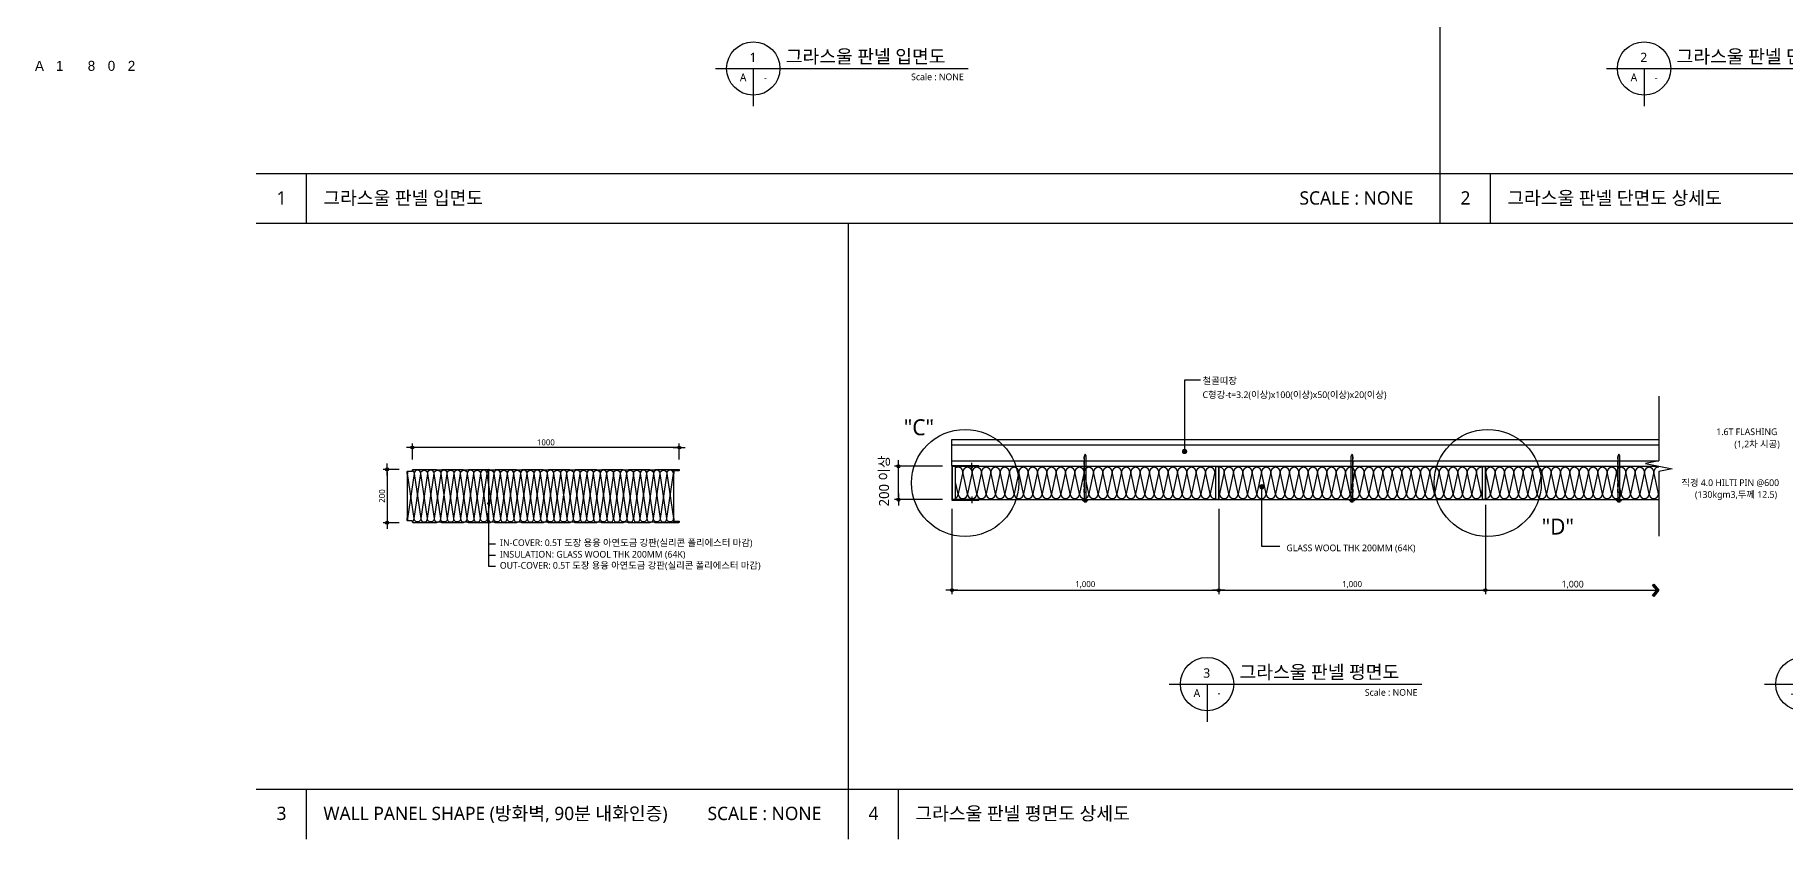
# Model space of a CAD drawing. Header units: millimetres. Extents: x 2752880 to 2775018, y 665860 to 672840.
# Drawn here: x 2764466 to 2771025, y 665860 to 668875 of the extents above; entities that cross this region are included whole.
import ezdxf
from ezdxf.enums import TextEntityAlignment as Align

# ---------------------------------------------------------------- set-up
doc = ezdxf.new("R2010")
doc.units = ezdxf.units.MM
doc.header["$LTSCALE"] = 10
doc.linetypes.add('CEN', pattern=[62, 60, -1, 0, -1])
doc.linetypes.add('HID-0', pattern=[2.1, 1.2, -0.9])
doc.layers.get('DEFPOINTS').update_dxf_attribs({"color": 161})
for name, color, linetype in [('A-INSUL', 8, 'Continuous'), ('A-TEXT-7', 7, 'Continuous'), ('BOX', 5, 'Continuous'), ('CEN', 1, 'CEN'), ('DIM', 7, 'Continuous'), ('F', 4, 'Continuous'), ('H', 6, 'HID-0'), ('SYM-1', 6, 'Continuous'), ('TEX', 3, 'Continuous'), ('TEXT-기입', 6, 'Continuous'), ('txt', 3, 'Continuous'), ('TXT1', 4, 'Continuous'), ('W', 7, 'Continuous')]:
    doc.layers.add(name, color=color, linetype=linetype)
doc.styles.add('CGS', font='cgse', dxfattribs={"bigfont": 'cgs'})
doc.styles.add('HYG', font='HY 그래픽B.ttf')
doc.styles.add('나눔바른고딕', font='NanumBarunGothic.ttf')
doc.styles.add('맑은고딕', font='malgun_0.ttf')
doc.styles.add('윤고딕330', font='')
doc.styles.get('윤고딕330').set_extended_font_data('YDIYGO330')
doc.dimstyles.new('10 NDIM', dxfattribs={"dimscale": 10, "dimtxt": 3, "dimasz": 1, "dimexe": 2, "dimexo": 2, "dimgap": 1.5, "dimtad": 1, "dimdec": 0, "dimrnd": 0.25, "dimdsep": 46, "dimtxsty": '나눔바른고딕', "dimblk": 'DOT0', "dimcen": 1, "dimdle": 8, "dimclrd": 7, "dimclre": 7, "dimclrt": 7, "dimadec": 0, "dimazin": 0, "dimtfac": 1, "dimtdec": 0, "dimtix": 1, "dimtmove": 2, "dimatfit": 3, "dimldrblk": 'DOT0', "dimfxl": 1, "dimtolj": 1, "dimtzin": 0, "dimlwd": -1, "dimlwe": -1, "dimarcsym": 0})

# ---------------------------------------------------------------- blocks, each defined once
blk = doc.blocks.new('title-2')
at = {"layer": 'A-TEXT-7'}
for p, q in [((-14.14, 0), (80.54, 0)), ((0, 0), (0, -14.14))]:
    blk.add_line(p, q, dxfattribs=at)
blk.add_circle((0, 0), 10, dxfattribs=at)
at = {"layer": 'A-TEXT-7', "style": 'HYG', "width": 0.820073}
blk.add_attdef('부분단면상세도-10', text='', height=5, dxfattribs=at).set_placement((15.16, 2.18), (77.94, 2.18), align=Align.FIT)
at = {"layer": 'A-TEXT-7', "style": 'HYG'}
for tag, height, p in [('1?', 4, (-0.12, 4.15)), ('HA?', 2.5, (-3.81, -3.38)), ('001?', 2.5, (4.5, -3.38))]:
    blk.add_attdef(tag, text='', height=height, dxfattribs=at).set_placement(p, align=Align.MIDDLE_CENTER)
blk.add_attdef('1/200?', (63.33, -4.9), '', height=3.5, dxfattribs=at)
blk = doc.blocks.new('DOT0')
at = {"layer": 'DIM'}
blk.add_line((-3, 0), (3, 0), dxfattribs=at)
at = {"layer": 'DIM', "color": 6}
blk.add_circle((0, 0), 0.75, dxfattribs=at)
blk = doc.blocks.new('*D49')
at = {"layer": 'DEFPOINTS', "color": 0, "linetype": 'ByBlock', "ltscale": 0.5, "transparency": 16777216}
for p in [(2767702, 667257.7), (2767882.1, 667257.7), (2767882.1, 667132.7)]:
    blk.add_point(p, dxfattribs=at)
at = {"layer": 'DIM', "color": 7, "linetype": 'ByBlock', "ltscale": 0.5, "transparency": 16777216}
for p, q in [((2767867.1, 667257.7), (2767687, 667257.7)), ((2767702, 667140.2), (2767702, 667250.2)), ((2767867.1, 667132.7), (2767687, 667132.7))]:
    blk.add_line(p, q, dxfattribs=at)
at = {"layer": 'DIM', "color": 7, "linetype": 'ByBlock', "ltscale": 0.5, "transparency": 16777216, "xscale": 7.5, "yscale": 7.5, "zscale": 7.5}
for p, rotation in [((2767702, 667257.7), 90), ((2767702, 667132.7), 270)]:
    blk.add_blockref('DOT0', p, dxfattribs=dict(at, rotation=rotation))
at = {"layer": 'DIM', "color": 7, "linetype": 'ByBlock', "ltscale": 0.5, "transparency": 16777216, "insert": (2767649.9, 667202.7), "char_height": 37.5, "attachment_point": 5, "rotation": 90, "style": '맑은고딕'}
blk.add_mtext('\\A1;200 이상', dxfattribs=at)
blk = doc.blocks.new('*D50')
at = {"layer": 'DEFPOINTS', "color": 0, "linetype": 'ByBlock', "ltscale": 0.5, "transparency": 16777216}
for p in [(2767902.1, 667112.7), (2768902.1, 667112.7), (2768902.1, 666792.7)]:
    blk.add_point(p, dxfattribs=at)
at = {"layer": 'DIM', "color": 7, "linetype": 'ByBlock', "ltscale": 0.5, "transparency": 16777216}
for p, q in [((2767902.1, 667097.7), (2767902.1, 666777.7)), ((2768902.1, 667097.7), (2768902.1, 666777.7)), ((2767909.6, 666792.7), (2768894.6, 666792.7))]:
    blk.add_line(p, q, dxfattribs=at)
at = {"layer": 'DIM', "color": 7, "linetype": 'ByBlock', "ltscale": 0.5, "transparency": 16777216, "xscale": 7.5, "yscale": 7.5, "zscale": 7.5, "rotation": 180}
blk.add_blockref('DOT0', (2767902.1, 666792.7), dxfattribs=at)
at = {"layer": 'DIM', "color": 7, "linetype": 'ByBlock', "ltscale": 0.5, "transparency": 16777216, "xscale": 7.5, "yscale": 7.5, "zscale": 7.5}
blk.add_blockref('DOT0', (2768902.1, 666792.7), dxfattribs=at)
at = {"layer": 'DIM', "color": 7, "linetype": 'ByBlock', "ltscale": 0.5, "transparency": 16777216, "insert": (2768402.1, 666813.8), "char_height": 22.5, "attachment_point": 5, "style": '맑은고딕'}
blk.add_mtext('\\A1;1,000', dxfattribs=at)
blk = doc.blocks.new('*D51')
at = {"layer": 'DEFPOINTS', "color": 0, "linetype": 'ByBlock', "ltscale": 0.5, "transparency": 16777216}
for p in [(2768902.1, 667112.7), (2769902.1, 667112.7), (2769902.1, 666792.7)]:
    blk.add_point(p, dxfattribs=at)
at = {"layer": 'DIM', "color": 7, "linetype": 'ByBlock', "ltscale": 0.5, "transparency": 16777216}
for p, q in [((2768902.1, 667097.7), (2768902.1, 666777.7)), ((2769902.1, 667097.7), (2769902.1, 666777.7)), ((2768909.6, 666792.7), (2769894.6, 666792.7))]:
    blk.add_line(p, q, dxfattribs=at)
at = {"layer": 'DIM', "color": 7, "linetype": 'ByBlock', "ltscale": 0.5, "transparency": 16777216, "xscale": 7.5, "yscale": 7.5, "zscale": 7.5, "rotation": 180}
blk.add_blockref('DOT0', (2768902.1, 666792.7), dxfattribs=at)
at = {"layer": 'DIM', "color": 7, "linetype": 'ByBlock', "ltscale": 0.5, "transparency": 16777216, "xscale": 7.5, "yscale": 7.5, "zscale": 7.5}
blk.add_blockref('DOT0', (2769902.1, 666792.7), dxfattribs=at)
at = {"layer": 'DIM', "color": 7, "linetype": 'ByBlock', "ltscale": 0.5, "transparency": 16777216, "insert": (2769402.1, 666813.8), "char_height": 22.5, "attachment_point": 5, "style": '맑은고딕'}
blk.add_mtext('\\A1;1,000', dxfattribs=at)
blk = doc.blocks.new('DOT')
at = {"color": 0, "linetype": 'ByBlock'}
blk.add_line((-0.5, 0), (-1, 0), dxfattribs=at)
at = {"color": 0, "linetype": 'ByBlock', "const_width": 0.5}
blk.add_lwpolyline([(-0.25, 0, 1), (0.25, 0, 1)], format="xyb", close=True, dxfattribs=at)
blk = doc.blocks.new('LEADER4')
blk.add_lwpolyline([(0, 0), (-0.32, -0.38), (-0.4, -0.32), (-0.13, 0), (-0.4, 0.32), (-0.32, 0.38)], close=True)
for points in [[(-0.13, 0), (-0.4, 0.32), (0, 0), (-0.32, 0.38)], [(-0.13, 0), (-0.4, -0.32), (0, 0), (-0.32, -0.38)]]:
    blk.add_solid(points)
blk = doc.blocks.new('br')
at = {"layer": 'CEN'}
blk.add_line((-36, 0), (30, 0), dxfattribs=at)
at = {"layer": 'F'}
for p, q in [((-15, 4), (-12, 8)), ((-15, 4), (-11, 0)), ((-15, -4), (-11, 0)), ((-12, 8), (-8, 4)), ((0, 4), (-8, 4)), ((0, 8), (0, -8)), ((-15, -4), (-12, -8)), ((-12, -8), (-8, -4)), ((0, -4), (-8, -4))]:
    blk.add_line(p, q, dxfattribs=at)
blk.add_arc((-2, 0), 8.2, 285.5627, 74.4373, dxfattribs=at)
blk = doc.blocks.new('sc15a')
at = {"layer": 'F'}
for p, q in [((-8.8, 4.5), (-3.8, 5.7)), ((-8.8, 4.5), (-8.8, -4.5)), ((-8.5, -3.4), (-8.5, 3.4)), ((-8.1, 4.2), (-2.1, 4.2)), ((-3.8, 8), (-3.8, -8)), ((-2.1, 0.1), (-2.1, 5.6)), ((-2.1, 5.6), (-0.8, 5.6)), ((-2.1, 0.1), (-2.1, -5.4)), ((-0.8, 10), (-1.8, 10)), ((-0.8, 10), (-0.8, -10)), ((-0.8, -9), (-0.8, 9)), ((-0.8, 9), (0, 9)), ((-0.8, 5.6), (-0.8, 0.1)), ((-0.8, 3), (164.6, 3)), ((-0.8, -5.4), (-0.8, 0.1)), ((0, 9), (0, -9)), ((170, 0), (164.6, 3)), ((-8.8, -4.5), (-3.8, -5.7)), ((-8.1, -4.1), (-2.1, -4.1)), ((-2.1, -5.4), (-0.8, -5.4)), ((-0.8, -10), (-1.8, -10)), ((-0.8, -3), (164.6, -3)), ((0, -9), (-0.8, -9)), ((164.6, -3), (170, 0))]:
    blk.add_line(p, q, dxfattribs=at)
for centre, start, end in [((-1.8, 8), 90, 180), ((-1.8, -8), 180, 270)]:
    blk.add_arc(centre, 2, start, end, dxfattribs=at)
at = {"layer": 'H', "color": 4}
for p, q in [((-8.1, 2.6), (-2.1, 2.6)), ((27, -4), (27, 4)), ((27, 4), (161.1, 4)), ((161.1, 3), (161.1, 4)), ((161.4, 1.2), (162.5, 3)), ((163.2, -3), (161.4, 1.2)), ((162.5, 3), (165, 0.7)), ((165, 0.7), (170, 0)), ((-8.1, -2.6), (-2.1, -2.6)), ((27, -4), (161.1, -4)), ((161.1, -4), (161.1, -3))]:
    blk.add_line(p, q, dxfattribs=at)
for centre, start, end in [((-7.5, 3.4), 131.19503, 228.80497), ((-7.5, 1.8), 131.19503, 181.15839), ((-7.5, -1.8), 178.84161, 228.80497), ((-7.5, -3.4), 131.19503, 228.80497)]:
    blk.add_arc(centre, 1.03, start, end, dxfattribs=at)
blk = doc.blocks.new('*D52')
at = {"layer": 'DEFPOINTS', "color": 0, "linetype": 'ByBlock', "ltscale": 0.5, "transparency": 16777216}
for p in [(2765880.5, 667328), (2765880.5, 667268), (2766880.5, 667268)]:
    blk.add_point(p, dxfattribs=at)
at = {"layer": 'DIM', "color": 7, "linetype": 'ByBlock', "ltscale": 0.5, "transparency": 16777216}
for p, q in [((2765880.5, 667283), (2765880.5, 667343)), ((2766873, 667328), (2765888, 667328)), ((2766880.5, 667283), (2766880.5, 667343))]:
    blk.add_line(p, q, dxfattribs=at)
at = {"layer": 'DIM', "color": 7, "linetype": 'ByBlock', "ltscale": 0.5, "transparency": 16777216, "xscale": 7.5, "yscale": 7.5, "zscale": 7.5, "rotation": 180}
blk.add_blockref('DOT0', (2765880.5, 667328), dxfattribs=at)
at = {"layer": 'DIM', "color": 7, "linetype": 'ByBlock', "ltscale": 0.5, "transparency": 16777216, "xscale": 7.5, "yscale": 7.5, "zscale": 7.5}
blk.add_blockref('DOT0', (2766880.5, 667328), dxfattribs=at)
at = {"layer": 'DIM', "color": 7, "linetype": 'ByBlock', "ltscale": 0.5, "transparency": 16777216, "insert": (2766380.5, 667347.2), "char_height": 22.5, "attachment_point": 5, "style": '맑은고딕'}
blk.add_mtext('\\A1;1000', dxfattribs=at)
blk = doc.blocks.new('*D53')
at = {"layer": 'DEFPOINTS', "color": 0, "linetype": 'ByBlock', "ltscale": 0.5, "transparency": 16777216}
for p in [(2765845.4, 667246.2), (2765785.4, 667046.2), (2765845.4, 667046.2)]:
    blk.add_point(p, dxfattribs=at)
at = {"layer": 'DIM', "color": 7, "linetype": 'ByBlock', "ltscale": 0.5, "transparency": 16777216}
for p, q in [((2765830.4, 667246.2), (2765770.4, 667246.2)), ((2765785.4, 667238.7), (2765785.4, 667053.7)), ((2765830.4, 667046.2), (2765770.4, 667046.2))]:
    blk.add_line(p, q, dxfattribs=at)
at = {"layer": 'DIM', "color": 7, "linetype": 'ByBlock', "ltscale": 0.5, "transparency": 16777216, "xscale": 7.5, "yscale": 7.5, "zscale": 7.5}
for p, rotation in [((2765785.4, 667246.2), 90), ((2765785.4, 667046.2), 270)]:
    blk.add_blockref('DOT0', p, dxfattribs=dict(at, rotation=rotation))
at = {"layer": 'DIM', "color": 7, "linetype": 'ByBlock', "ltscale": 0.5, "transparency": 16777216, "insert": (2765766.3, 667146.2), "char_height": 22.5, "attachment_point": 5, "rotation": 90, "style": '맑은고딕'}
blk.add_mtext('\\A1;200', dxfattribs=at)

msp = doc.modelspace()

# ---------------------------------------------------------------- linework, layer by layer
at = {"color": 3, "linetype": 'ByBlock'}
for p, q in [((2767903.7, 667257.7), (2770552.1, 667257.7)), ((2768902.1, 667255.7), (2768902.1, 667134.7)), ((2769902.1, 667255.7), (2769902.1, 667134.7)), ((2767903.7, 667132.7), (2770552.1, 667132.7))]:
    msp.add_line(p, q, dxfattribs=at)
at = {"color": 4, "linetype": 'ByBlock'}
for p, q in [((2765861.7, 667062.7), (2765861.7, 667229.7)), ((2766858.3, 667245), (2766858.3, 667047.4))]:
    msp.add_line(p, q, dxfattribs=at)
at = {"color": 3, "linetype": 'ByBlock'}
for points in [[(2767916.2, 667132.7), (2767916.2, 667257.7), (2767903.7, 667257.7), (2767903.7, 667132.7)], [(2768902.1, 667134.7), (2768902.1, 667255.7), (2768889.6, 667255.7), (2768889.6, 667134.7)], [(2769902.1, 667134.7), (2769902.1, 667255.7), (2769889.6, 667255.7), (2769889.6, 667134.7)]]:
    msp.add_lwpolyline(points, close=True, dxfattribs=at)
at = {"color": 4, "linetype": 'ByBlock', "flags": 128}
for points in [[(2765861.7, 667237.2), (2765861.7, 667229.7), (2765860.5, 667229.7), (2765860.5, 667237.2, -0.414214), (2765863, 667239.7), (2765878, 667239.7, 0.414214), (2765880.5, 667242.2), (2765880.5, 667243.7, -0.414214), (2765883, 667246.2), (2765970.5, 667246.2), (2765975.5, 667244.7), (2765985.5, 667244.7), (2765990.5, 667246.2), (2766070.5, 667246.2), (2766075.5, 667244.7), (2766085.5, 667244.7), (2766090.5, 667246.2), (2766170.5, 667246.2), (2766175.5, 667244.7), (2766185.5, 667244.7), (2766190.5, 667246.2), (2766270.5, 667246.2), (2766275.5, 667244.7), (2766285.5, 667244.7), (2766290.5, 667246.2), (2766370.5, 667246.2), (2766375.5, 667244.7), (2766385.5, 667244.7), (2766390.5, 667246.2), (2766470.5, 667246.2), (2766475.5, 667244.7), (2766485.5, 667244.7), (2766490.5, 667246.2), (2766570.5, 667246.2), (2766575.5, 667244.7), (2766585.5, 667244.7), (2766590.5, 667246.2), (2766670.5, 667246.2), (2766675.5, 667244.7), (2766685.5, 667244.7), (2766690.5, 667246.2), (2766770.5, 667246.2), (2766775.5, 667244.7), (2766785.5, 667244.7), (2766790.5, 667246.2), (2766878, 667246.2, -0.414214), (2766880.5, 667243.7), (2766880.5, 667242.7, -0.414214), (2766878, 667240.2), (2766862, 667240.2, 0.414214), (2766859.5, 667237.7), (2766859.5, 667230.2), (2766858.3, 667230.2), (2766858.3, 667237.7, -0.414214), (2766862, 667241.4), (2766878, 667241.4, 0.414214), (2766879.3, 667242.7), (2766879.3, 667243.7, 0.414214), (2766878, 667245), (2766790.7, 667245), (2766785.7, 667243.5), (2766775.3, 667243.5), (2766770.3, 667245), (2766690.7, 667245), (2766685.7, 667243.5), (2766675.3, 667243.5), (2766670.3, 667245), (2766590.7, 667245), (2766585.7, 667243.5), (2766575.3, 667243.5), (2766570.3, 667245), (2766490.7, 667245), (2766485.7, 667243.5), (2766475.3, 667243.5), (2766470.3, 667245), (2766390.7, 667245), (2766385.7, 667243.5), (2766375.3, 667243.5), (2766370.3, 667245), (2766290.7, 667245), (2766285.7, 667243.5), (2766275.3, 667243.5), (2766270.3, 667245), (2766190.7, 667245), (2766185.7, 667243.5), (2766175.3, 667243.5), (2766170.3, 667245), (2766090.7, 667245), (2766085.7, 667243.5), (2766075.3, 667243.5), (2766070.3, 667245), (2765990.7, 667245), (2765985.7, 667243.5), (2765975.3, 667243.5), (2765970.3, 667245), (2765883, 667245, 0.414214), (2765881.7, 667243.7), (2765881.7, 667242.2, -0.414214), (2765878, 667238.5), (2765863, 667238.5, 0.414214), (2765861.7, 667237.2)], [(2766879.3, 667049.7, 0.414214), (2766878, 667051), (2766862, 667051, -0.414214), (2766858.3, 667054.7), (2766858.3, 667062.2), (2766859.5, 667062.2), (2766859.5, 667054.7, 0.414214), (2766862, 667052.2), (2766878, 667052.2, -0.414214), (2766880.5, 667049.7), (2766880.5, 667048.7, -0.414214), (2766878, 667046.2), (2766790.5, 667046.2), (2766785.5, 667047.7), (2766775.5, 667047.7), (2766770.5, 667046.2), (2766690.5, 667046.2), (2766685.5, 667047.7), (2766675.5, 667047.7), (2766670.5, 667046.2), (2766590.5, 667046.2), (2766585.5, 667047.7), (2766575.5, 667047.7), (2766570.5, 667046.2), (2766490.5, 667046.2), (2766485.5, 667047.7), (2766475.5, 667047.7), (2766470.5, 667046.2), (2766390.5, 667046.2), (2766385.5, 667047.7), (2766375.5, 667047.7), (2766370.5, 667046.2), (2766290.5, 667046.2), (2766285.5, 667047.7), (2766275.5, 667047.7), (2766270.5, 667046.2), (2766190.5, 667046.2), (2766185.5, 667047.7), (2766175.5, 667047.7), (2766170.5, 667046.2), (2766090.5, 667046.2), (2766085.5, 667047.7), (2766075.5, 667047.7), (2766070.5, 667046.2), (2765990.5, 667046.2), (2765985.5, 667047.7), (2765975.5, 667047.7), (2765970.5, 667046.2), (2765883, 667046.2, -0.414214), (2765880.5, 667048.7), (2765880.5, 667050.2, 0.414214), (2765878, 667052.7), (2765863, 667052.7, -0.414214), (2765860.5, 667055.2), (2765860.5, 667062.7), (2765861.7, 667062.7), (2765861.7, 667055.2, 0.414214), (2765863, 667053.9), (2765878, 667053.9, -0.414214), (2765881.7, 667050.2), (2765881.7, 667048.7, 0.414214), (2765883, 667047.4), (2765970.3, 667047.4), (2765975.3, 667048.9), (2765985.7, 667048.9), (2765990.7, 667047.4), (2766070.3, 667047.4), (2766075.3, 667048.9), (2766085.7, 667048.9), (2766090.7, 667047.4), (2766170.3, 667047.4), (2766175.3, 667048.9), (2766185.7, 667048.9), (2766190.7, 667047.4), (2766270.3, 667047.4), (2766275.3, 667048.9), (2766285.7, 667048.9), (2766290.7, 667047.4), (2766370.3, 667047.4), (2766375.3, 667048.9), (2766385.7, 667048.9), (2766390.7, 667047.4), (2766470.3, 667047.4), (2766475.3, 667048.9), (2766485.7, 667048.9), (2766490.7, 667047.4), (2766570.3, 667047.4), (2766575.3, 667048.9), (2766585.7, 667048.9), (2766590.7, 667047.4), (2766670.3, 667047.4), (2766675.3, 667048.9), (2766685.7, 667048.9), (2766690.7, 667047.4), (2766770.3, 667047.4), (2766775.3, 667048.9), (2766785.7, 667048.9), (2766790.7, 667047.4), (2766878, 667047.4, 0.414214), (2766879.3, 667048.7), (2766879.3, 667049.7)]]:
    msp.add_lwpolyline(points, format="xyb", dxfattribs=at)
at = {"color": 253, "linetype": 'ByBlock'}
for points in [[(2765881.5, 667241, -0.23742), (2765886.5, 667231), (2765861.6, 667061.3, 0.161849), (2765864.1, 667053.9)], [(2765881.5, 667051.3, 0.23742), (2765886.5, 667061.3), (2765861.6, 667231, -0.161849), (2765864.1, 667238.5, -0.161849)]]:
    msp.add_lwpolyline(points, format="xyb", dxfattribs=at)
for points in [[(2765886.5, 667061.3), (2765911.4, 667231, 1), (2765886.5, 667231), (2765911.4, 667061.3, -1)], [(2765936.4, 667061.3), (2765911.4, 667231, -1), (2765936.4, 667231), (2765911.4, 667061.3, 1)], [(2765936.4, 667061.3), (2765961.3, 667231, 1), (2765936.4, 667231), (2765961.3, 667061.3, -1)], [(2765986.2, 667061.3), (2765961.3, 667231, -1), (2765986.2, 667231), (2765961.3, 667061.3, 1)], [(2765986.2, 667061.3), (2766011.1, 667231, 1), (2765986.2, 667231), (2766011.1, 667061.3, -1)], [(2766036, 667061.3), (2766011.1, 667231, -1), (2766036, 667231), (2766011.1, 667061.3, 1)], [(2766036, 667061.3), (2766060.9, 667231, 1), (2766036, 667231), (2766060.9, 667061.3, -1)], [(2766085.9, 667061.3), (2766060.9, 667231, -1), (2766085.9, 667231), (2766060.9, 667061.3, 1)], [(2766085.9, 667061.3), (2766110.8, 667231, 1), (2766085.9, 667231), (2766110.8, 667061.3, -1)], [(2766135.7, 667061.3), (2766110.8, 667231, -1), (2766135.7, 667231), (2766110.8, 667061.3, 1)], [(2766135.7, 667061.3), (2766160.6, 667231, 1), (2766135.7, 667231), (2766160.6, 667061.3, -1)], [(2766185.5, 667061.3), (2766160.6, 667231, -1), (2766185.5, 667231), (2766160.6, 667061.3, 1)], [(2766185.5, 667061.3), (2766210.4, 667231, 1), (2766185.5, 667231), (2766210.4, 667061.3, -1)], [(2766235.4, 667061.3), (2766210.4, 667231, -1), (2766235.4, 667231), (2766210.4, 667061.3, 1)], [(2766235.4, 667061.3), (2766260.3, 667231, 1), (2766235.4, 667231), (2766260.3, 667061.3, -1)], [(2766285.2, 667061.3), (2766260.3, 667231, -1), (2766285.2, 667231), (2766260.3, 667061.3, 1)], [(2766285.2, 667061.3), (2766310.1, 667231, 1), (2766285.2, 667231), (2766310.1, 667061.3, -1)], [(2766335, 667061.3), (2766310.1, 667231, -1), (2766335, 667231), (2766310.1, 667061.3, 1)], [(2766335, 667061.3), (2766359.9, 667231, 1), (2766335, 667231), (2766359.9, 667061.3, -1)], [(2766384.9, 667061.3), (2766359.9, 667231, -1), (2766384.9, 667231), (2766359.9, 667061.3, 1)], [(2766384.9, 667061.3), (2766409.8, 667231, 1), (2766384.9, 667231), (2766409.8, 667061.3, -1)], [(2766434.7, 667061.3), (2766409.8, 667231, -1), (2766434.7, 667231), (2766409.8, 667061.3, 1)], [(2766434.7, 667061.3), (2766459.6, 667231, 1), (2766434.7, 667231), (2766459.6, 667061.3, -1)], [(2766484.5, 667061.3), (2766459.6, 667231, -1), (2766484.5, 667231), (2766459.6, 667061.3, 1)], [(2766484.5, 667061.3), (2766509.4, 667231, 1), (2766484.5, 667231), (2766509.4, 667061.3, -1)], [(2766534.4, 667061.3), (2766509.4, 667231, -1), (2766534.4, 667231), (2766509.4, 667061.3, 1)], [(2766534.4, 667061.3), (2766559.3, 667231, 1), (2766534.4, 667231), (2766559.3, 667061.3, -1)], [(2766584.2, 667061.3), (2766559.3, 667231, -1), (2766584.2, 667231), (2766559.3, 667061.3, 1)], [(2766584.2, 667061.3), (2766609.1, 667231, 1), (2766584.2, 667231), (2766609.1, 667061.3, -1)], [(2766634, 667061.3), (2766609.1, 667231, -1), (2766634, 667231), (2766609.1, 667061.3, 1)], [(2766658.9, 667061.3), (2766634, 667231, -1), (2766658.9, 667231), (2766634, 667061.3, 1)], [(2766658.9, 667061.3), (2766683.9, 667231, 1), (2766658.9, 667231), (2766683.9, 667061.3, -1)], [(2766708.8, 667061.3), (2766683.9, 667231, -1), (2766708.8, 667231), (2766683.9, 667061.3, 1)], [(2766733.7, 667061.3), (2766708.8, 667231, -1), (2766733.7, 667231), (2766708.8, 667061.3, 1)], [(2766733.7, 667061.3), (2766758.6, 667231, 1), (2766733.7, 667231), (2766758.6, 667061.3, -1)], [(2766783.5, 667061.3), (2766758.6, 667231, -1), (2766783.5, 667231), (2766758.6, 667061.3, 1)], [(2766783.5, 667061.3), (2766808.4, 667231, 1), (2766783.5, 667231), (2766808.4, 667061.3, -1)], [(2766833.4, 667061.3), (2766808.4, 667231, -1), (2766833.4, 667231), (2766808.4, 667061.3, 1)], [(2766833.4, 667061.3), (2766858.3, 667231, 1), (2766833.4, 667231), (2766858.3, 667061.3, -1)]]:
    msp.add_lwpolyline(points, format="xyb", close=True, dxfattribs=at)
at = {"color": 2, "linetype": 'ByBlock', "ltscale": 2}
for centre in [(2767951.7, 667195.2), (2769910.5, 667195.2)]:
    msp.add_circle(centre, 200.9, dxfattribs=at)
at = {"layer": 'A-INSUL', "linetype": 'ByBlock'}
for points in [[(2767943, 667236.4, 0.589645), (2767916.2, 667251.3, 0.589645)], [(2767916.2, 667138.5, 0.277599), (2767925.5, 667153.9), (2767916.2, 667197.8)], [(2767978, 667236.4, 1), (2767943, 667236.4), (2767925.5, 667153.9, 1), (2767960.5, 667153.9), (2767943, 667236.4)], [(2768013, 667236.4, 1), (2767978, 667236.4), (2767960.5, 667153.9, 1), (2767995.5, 667153.9), (2767978, 667236.4)], [(2768048, 667236.4, 1), (2768013, 667236.4), (2767995.5, 667153.9, 1), (2768030.5, 667153.9), (2768013, 667236.4)], [(2768083, 667236.4, 1), (2768048, 667236.4), (2768030.5, 667153.9, 1), (2768065.5, 667153.9), (2768048, 667236.4)], [(2768118, 667236.4, 1), (2768083, 667236.4), (2768065.5, 667153.9, 1), (2768100.5, 667153.9), (2768083, 667236.4)], [(2768153, 667236.4, 1), (2768118, 667236.4), (2768100.5, 667153.9, 1), (2768135.5, 667153.9), (2768118, 667236.4)], [(2768188, 667236.4, 1), (2768153, 667236.4), (2768135.5, 667153.9, 1), (2768170.5, 667153.9), (2768153, 667236.4)], [(2768223, 667236.4, 1), (2768188, 667236.4), (2768170.5, 667153.9, 1), (2768205.5, 667153.9), (2768188, 667236.4)], [(2768258, 667236.4, 1), (2768223, 667236.4), (2768205.5, 667153.9, 1), (2768240.5, 667153.9), (2768223, 667236.4)], [(2768293, 667236.4, 1), (2768258, 667236.4), (2768240.5, 667153.9, 1), (2768275.5, 667153.9), (2768258, 667236.4)], [(2768328, 667236.4, 1), (2768293, 667236.4), (2768275.5, 667153.9, 1), (2768310.5, 667153.9), (2768293, 667236.4)], [(2768363, 667236.4, 1), (2768328, 667236.4), (2768310.5, 667153.9, 1), (2768345.5, 667153.9), (2768328, 667236.4)], [(2768398, 667236.4, 1), (2768363, 667236.4), (2768345.5, 667153.9, 1), (2768380.5, 667153.9), (2768363, 667236.4)], [(2768433, 667236.4, 1), (2768398, 667236.4), (2768380.5, 667153.9, 1), (2768415.5, 667153.9), (2768398, 667236.4)], [(2768468, 667236.4, 1), (2768433, 667236.4), (2768415.5, 667153.9, 1), (2768450.5, 667153.9), (2768433, 667236.4)], [(2768503, 667236.4, 1), (2768468, 667236.4), (2768450.5, 667153.9, 1), (2768485.5, 667153.9), (2768468, 667236.4)], [(2768538, 667236.4, 1), (2768503, 667236.4), (2768485.5, 667153.9, 1), (2768520.5, 667153.9), (2768503, 667236.4)], [(2768573, 667236.4, 1), (2768538, 667236.4), (2768520.5, 667153.9, 1), (2768555.5, 667153.9), (2768538, 667236.4)], [(2768608, 667236.4, 1), (2768573, 667236.4), (2768555.5, 667153.9, 1), (2768590.5, 667153.9), (2768573, 667236.4)], [(2768643, 667236.4, 1), (2768608, 667236.4), (2768590.5, 667153.9, 1), (2768625.5, 667153.9), (2768608, 667236.4)], [(2768678, 667236.4, 1), (2768643, 667236.4), (2768625.5, 667153.9, 1), (2768660.5, 667153.9), (2768643, 667236.4)], [(2768713, 667236.4, 1), (2768678, 667236.4), (2768660.5, 667153.9, 1), (2768695.5, 667153.9), (2768678, 667236.4)], [(2768748, 667236.4, 1), (2768713, 667236.4), (2768695.5, 667153.9, 1), (2768730.5, 667153.9), (2768713, 667236.4)], [(2768783, 667236.4, 1), (2768748, 667236.4), (2768730.5, 667153.9, 1), (2768765.5, 667153.9), (2768748, 667236.4)], [(2768818, 667236.4, 1), (2768783, 667236.4), (2768765.5, 667153.9, 1), (2768800.5, 667153.9), (2768783, 667236.4)], [(2768853, 667236.4, 1), (2768818, 667236.4), (2768800.5, 667153.9, 1), (2768835.5, 667153.9), (2768818, 667236.4)], [(2768888, 667236.4, 1), (2768853, 667236.4), (2768835.5, 667153.9, 1), (2768870.5, 667153.9), (2768853, 667236.4)], [(2768889.6, 667243.7, 0.108155), (2768888, 667236.4), (2768870.5, 667153.9, 0.441291), (2768889.6, 667136.5)], [(2768923, 667236.4, 0.472714), (2768902.1, 667253.6, 0.472714)], [(2768958, 667236.4, 1), (2768923, 667236.4), (2768905.5, 667153.9, 1), (2768940.5, 667153.9), (2768923, 667236.4)], [(2768993, 667236.4, 1), (2768958, 667236.4), (2768940.5, 667153.9, 1), (2768975.5, 667153.9), (2768958, 667236.4)], [(2769028, 667236.4, 1), (2768993, 667236.4), (2768975.5, 667153.9, 1), (2769010.5, 667153.9), (2768993, 667236.4)], [(2769063, 667236.4, 1), (2769028, 667236.4), (2769010.5, 667153.9, 1), (2769045.5, 667153.9), (2769028, 667236.4)], [(2769098, 667236.4, 1), (2769063, 667236.4), (2769045.5, 667153.9, 1), (2769080.5, 667153.9), (2769063, 667236.4)], [(2769133, 667236.4, 1), (2769098, 667236.4), (2769080.5, 667153.9, 1), (2769115.5, 667153.9), (2769098, 667236.4)], [(2769168, 667236.4, 1), (2769133, 667236.4), (2769115.5, 667153.9, 1), (2769150.5, 667153.9), (2769133, 667236.4)], [(2769203, 667236.4, 1), (2769168, 667236.4), (2769150.5, 667153.9, 1), (2769185.5, 667153.9), (2769168, 667236.4)], [(2769238, 667236.4, 1), (2769203, 667236.4), (2769185.5, 667153.9, 1), (2769220.5, 667153.9), (2769203, 667236.4)], [(2769273, 667236.4, 1), (2769238, 667236.4), (2769220.5, 667153.9, 1), (2769255.5, 667153.9), (2769238, 667236.4)], [(2769308, 667236.4, 1), (2769273, 667236.4), (2769255.5, 667153.9, 1), (2769290.5, 667153.9), (2769273, 667236.4)], [(2769343, 667236.4, 1), (2769308, 667236.4), (2769290.5, 667153.9, 1), (2769325.5, 667153.9), (2769308, 667236.4)], [(2769378, 667236.4, 1), (2769343, 667236.4), (2769325.5, 667153.9, 1), (2769360.5, 667153.9), (2769343, 667236.4)], [(2769413, 667236.4, 1), (2769378, 667236.4), (2769360.5, 667153.9, 1), (2769395.5, 667153.9), (2769378, 667236.4)], [(2769448, 667236.4, 1), (2769413, 667236.4), (2769395.5, 667153.9, 1), (2769430.5, 667153.9), (2769413, 667236.4)], [(2769483, 667236.4, 1), (2769448, 667236.4), (2769430.5, 667153.9, 1), (2769465.5, 667153.9), (2769448, 667236.4)], [(2769518, 667236.4, 1), (2769483, 667236.4), (2769465.5, 667153.9, 1), (2769500.5, 667153.9), (2769483, 667236.4)], [(2769553, 667236.4, 1), (2769518, 667236.4), (2769500.5, 667153.9, 1), (2769535.5, 667153.9), (2769518, 667236.4)], [(2769588, 667236.4, 1), (2769553, 667236.4), (2769535.5, 667153.9, 1), (2769570.5, 667153.9), (2769553, 667236.4)], [(2769623, 667236.4, 1), (2769588, 667236.4), (2769570.5, 667153.9, 1), (2769605.5, 667153.9), (2769588, 667236.4)], [(2769658, 667236.4, 1), (2769623, 667236.4), (2769605.5, 667153.9, 1), (2769640.5, 667153.9), (2769623, 667236.4)], [(2769693, 667236.4, 1), (2769658, 667236.4), (2769640.5, 667153.9, 1), (2769675.5, 667153.9), (2769658, 667236.4)], [(2769728, 667236.4, 1), (2769693, 667236.4), (2769675.5, 667153.9, 1), (2769710.5, 667153.9), (2769693, 667236.4)], [(2769763, 667236.4, 1), (2769728, 667236.4), (2769710.5, 667153.9, 1), (2769745.5, 667153.9), (2769728, 667236.4)], [(2769798, 667236.4, 1), (2769763, 667236.4), (2769745.5, 667153.9, 1), (2769780.5, 667153.9), (2769763, 667236.4)], [(2769833, 667236.4, 1), (2769798, 667236.4), (2769780.5, 667153.9, 1), (2769815.5, 667153.9), (2769798, 667236.4)], [(2769868, 667236.4, 1), (2769833, 667236.4), (2769815.5, 667153.9, 1), (2769850.5, 667153.9), (2769833, 667236.4)], [(2769889.6, 667253.4, 0.485302), (2769868, 667236.4), (2769850.5, 667153.9, 1), (2769885.5, 667153.9), (2769868, 667236.4)], [(2769938, 667236.4, 1), (2769903, 667236.4), (2769902.1, 667232.2)], [(2769903, 667236.4, 0.080701), (2769902.1, 667242, 0.080701)], [(2769902.1, 667136.5, 0.429365), (2769920.5, 667153.9), (2769903, 667236.4)], [(2769973, 667236.4, 1), (2769938, 667236.4), (2769920.5, 667153.9, 1), (2769955.5, 667153.9), (2769938, 667236.4)], [(2770008, 667236.4, 1), (2769973, 667236.4), (2769955.5, 667153.9, 1), (2769990.5, 667153.9), (2769973, 667236.4)], [(2770043, 667236.4, 1), (2770008, 667236.4), (2769990.5, 667153.9, 1), (2770025.5, 667153.9), (2770008, 667236.4)], [(2770078, 667236.4, 1), (2770043, 667236.4), (2770025.5, 667153.9, 1), (2770060.5, 667153.9), (2770043, 667236.4)], [(2770113, 667236.4, 1), (2770078, 667236.4), (2770060.5, 667153.9, 1), (2770095.5, 667153.9), (2770078, 667236.4)], [(2770148, 667236.4, 1), (2770113, 667236.4), (2770095.5, 667153.9, 1), (2770130.5, 667153.9), (2770113, 667236.4)], [(2770183, 667236.4, 1), (2770148, 667236.4), (2770130.5, 667153.9, 1), (2770165.5, 667153.9), (2770148, 667236.4)], [(2770218, 667236.4, 1), (2770183, 667236.4), (2770165.5, 667153.9, 1), (2770200.5, 667153.9), (2770183, 667236.4)], [(2770253, 667236.4, 1), (2770218, 667236.4), (2770200.5, 667153.9, 1), (2770235.5, 667153.9), (2770218, 667236.4)], [(2770288, 667236.4, 1), (2770253, 667236.4), (2770235.5, 667153.9, 1), (2770270.5, 667153.9), (2770253, 667236.4)], [(2770323, 667236.4, 1), (2770288, 667236.4), (2770270.5, 667153.9, 1), (2770305.5, 667153.9), (2770288, 667236.4)], [(2770358, 667236.4, 1), (2770323, 667236.4), (2770305.5, 667153.9, 1), (2770340.5, 667153.9), (2770323, 667236.4)], [(2770393, 667236.4, 1), (2770358, 667236.4), (2770340.5, 667153.9, 1), (2770375.5, 667153.9), (2770358, 667236.4)], [(2770428, 667236.4, 1), (2770393, 667236.4), (2770375.5, 667153.9, 1), (2770410.5, 667153.9), (2770393, 667236.4)], [(2770463, 667236.4, 1), (2770428, 667236.4), (2770410.5, 667153.9, 1), (2770445.5, 667153.9), (2770428, 667236.4)], [(2770498, 667236.4, 1), (2770463, 667236.4), (2770445.5, 667153.9, 1), (2770480.5, 667153.9), (2770463, 667236.4)], [(2770533, 667236.4, 1), (2770498, 667236.4), (2770480.5, 667153.9, 1), (2770515.5, 667153.9), (2770498, 667236.4)], [(2770552.1, 667253.9, 0.441291), (2770533, 667236.4), (2770515.5, 667153.9, 1), (2770550.5, 667153.9), (2770533, 667236.4)], [(2768902.1, 667143.6, 0.159819), (2768905.5, 667153.9), (2768902.1, 667170)], [(2769889.6, 667173.3), (2769885.5, 667153.9, 0.176459), (2769889.6, 667142.7, 0.176459)], [(2770552.1, 667161.5), (2770550.5, 667153.9, 0.108155), (2770552.1, 667146.6, 0.108155)]]:
    msp.add_lwpolyline(points, format="xyb", dxfattribs=at)
msp.add_lwpolyline([(2768889.6, 667228.9), (2768888, 667236.4)], dxfattribs=at)
at = {"layer": 'BOX', "color": 0}
for p, q in [((2769732.3, 668168), (2769732.3, 672784.7)), ((2774169.8, 668168), (2765294.8, 668168)), ((2767513.5, 668168), (2767513.5, 665859.7))]:
    msp.add_line(p, q, dxfattribs=at)
at = {"layer": 'BOX'}
for p, q in [((2765294.8, 668355.5), (2774169.8, 668355.5)), ((2765482.3, 668355.5), (2765482.3, 668168)), ((2769919.8, 668355.5), (2769919.8, 668168)), ((2765294.8, 666047.2), (2774169.8, 666047.2)), ((2765482.3, 666047.2), (2765482.3, 665859.7)), ((2767701, 666047.2), (2767701, 665859.7))]:
    msp.add_line(p, q, dxfattribs=at)
at = {"layer": 'DIM', "linetype": 'ByBlock', "ltscale": 0.5}
for p, q in [((2769902.1, 667112.7), (2769902.1, 666792.7)), ((2769914.1, 666792.7), (2770552.1, 666792.7))]:
    msp.add_line(p, q, dxfattribs=at)
at = {"layer": 'F', "linetype": 'ByBlock'}
for p, q in [((2767902.1, 667357.7), (2770552.1, 667357.7)), ((2767902.1, 667259.3), (2767902.1, 667357.7))]:
    msp.add_line(p, q, dxfattribs=at)
at = {"layer": 'F', "linetype": 'ByBlock', "ltscale": 0.02}
for p, q in [((2767902.1, 667337.7), (2770552.1, 667337.7)), ((2767902.1, 667277.7), (2770552.1, 667277.7))]:
    msp.add_line(p, q, dxfattribs=at)
at = {"layer": 'SYM-1', "linetype": 'ByBlock'}
msp.add_lwpolyline([(2770552.1, 667520.2), (2770552.1, 667277.7), (2770502.1, 667267.7), (2770602.1, 667247.7), (2770552.1, 667237.7), (2770552.1, 666995.2)], dxfattribs=at)
at = {"layer": 'TXT1', "color": 4, "linetype": 'ByBlock'}
for p, q in [((2768834.2, 667580.9), (2768774.2, 667580.9)), ((2768774.2, 667580.9), (2768774.2, 667313.4)), ((2766165.6, 667242.6), (2766165.6, 666882.9)), ((2769064, 666956.5), (2769064, 667180.6)), ((2766165.6, 666966.7), (2766191.4, 666966.7)), ((2769131.4, 666956.5), (2769064, 666956.5)), ((2766165.6, 666924.8), (2766191.4, 666924.8)), ((2766165.6, 666882.9), (2766191.4, 666882.9))]:
    msp.add_line(p, q, dxfattribs=at)
for points, const_width in [([(2768774.2, 667318.4, -1), (2768774.2, 667308.3, -1)], 10.1), ([(2766165.6, 667245.4, -1), (2766165.6, 667239.8, -1)], 5.62), ([(2769064, 667185.7, -1), (2769064, 667175.6, -1)], 10.1), ([(2766165.6, 667121, -1), (2766165.6, 667115.4, -1)], 5.62), ([(2766165.6, 667054.1, -1), (2766165.6, 667048.5, -1)], 5.62)]:
    msp.add_lwpolyline(points, format="xyb", close=True, dxfattribs=dict(at, const_width=const_width))
at = {"layer": 'W', "linetype": 'ByBlock'}
msp.add_lwpolyline([(2768003.7, 667131.1), (2768003.7, 667132.7), (2767903.7, 667132.7), (2767903.7, 667257.7), (2768003.7, 667257.7), (2768003.7, 667259.3), (2767902.1, 667259.3), (2767902.1, 667131.1)], close=True, dxfattribs=at)

# ---------------------------------------------------------------- block references
at = {"linetype": 'ByBlock', "yscale": 0.375, "zscale": 0.375, "rotation": 270}
for p, xscale in [((2767977.1, 667259.3), -0.375), ((2767977.1, 667131.1), 0.375)]:
    msp.add_blockref('br', p, dxfattribs=dict(at, xscale=xscale))
at = {"linetype": 'ByBlock', "rotation": 90}
for p in [(2768402.1, 667132.7), (2769402.1, 667132.7), (2770402.1, 667132.7)]:
    msp.add_blockref('sc15a', p, dxfattribs=at)
at = {"layer": 'A-TEXT-7', "linetype": 'ByBlock'}
ref = msp.add_blockref('title-2', (2770496.6, 668749.8), dxfattribs=dict(at, xscale=10, yscale=10, zscale=10))
ref.add_attrib('001?', '-', dxfattribs={"height": 25, "style": '윤고딕330'}).set_placement((2770541.6, 668716), align=Align.MIDDLE_CENTER)
ref.add_attrib('HA?', 'A', dxfattribs={"height": 30, "style": '맑은고딕'}).set_placement((2770458.5, 668716), align=Align.MIDDLE_CENTER)
ref.add_attrib('부분단면상세도-10', '그라스울 판넬 단면도', dxfattribs={"height": 50, "style": '맑은고딕'}).set_placement((2770618.4, 668794.9), align=Align.MIDDLE_LEFT)
ref.add_attrib('1/200?', 'Scale : NONE', dxfattribs={"height": 25, "style": '맑은고딕'}).set_placement((2771087.9, 668718.4), align=Align.MIDDLE_LEFT)
ref.add_attrib('1?', '2', dxfattribs={"height": 35, "style": '맑은고딕'}).set_placement((2770495.4, 668791.3), align=Align.MIDDLE_CENTER)
ref = msp.add_blockref('title-2', (2768858.5, 666440.8), dxfattribs=dict(at, xscale=10, yscale=10, zscale=10))
ref.add_attrib('001?', '-', dxfattribs={"height": 25, "style": '윤고딕330'}).set_placement((2768903.5, 666407), align=Align.MIDDLE_CENTER)
ref.add_attrib('HA?', 'A', dxfattribs={"height": 30, "style": '맑은고딕'}).set_placement((2768820.5, 666407), align=Align.MIDDLE_CENTER)
ref.add_attrib('부분단면상세도-10', '그라스울 판넬 평면도', dxfattribs={"height": 50, "style": '맑은고딕'}).set_placement((2768980.3, 666485.9), align=Align.MIDDLE_LEFT)
ref.add_attrib('1/200?', 'Scale : NONE', dxfattribs={"height": 25, "style": '맑은고딕'}).set_placement((2769449.9, 666409.5), align=Align.MIDDLE_LEFT)
ref.add_attrib('1?', '3', dxfattribs={"height": 35, "style": '맑은고딕'}).set_placement((2768857.4, 666482.3), align=Align.MIDDLE_CENTER)
ref = msp.add_blockref('title-2', (2771089.8, 666440.8), dxfattribs=dict(at, xscale=10, yscale=10, zscale=10))
ref.add_attrib('001?', '-', dxfattribs={"height": 25, "style": '윤고딕330'}).set_placement((2771134.8, 666407), align=Align.MIDDLE_CENTER)
ref.add_attrib('HA?', '-', dxfattribs={"height": 30, "style": '맑은고딕'}).set_placement((2771051.7, 666407), align=Align.MIDDLE_CENTER)
ref.add_attrib('부분단면상세도-10', '"C"   상  세  도', dxfattribs={"height": 50, "style": '맑은고딕'}).set_placement((2771489.3, 666485.9), align=Align.MIDDLE_CENTER)
ref.add_attrib('1/200?', 'Scale : NONE', dxfattribs={"height": 25, "style": '맑은고딕'}).set_placement((2771681.1, 666409.5), align=Align.MIDDLE_LEFT)
ref.add_attrib('1?', 'C', dxfattribs={"height": 40, "style": '맑은고딕'}).set_placement((2771088.6, 666482.3), align=Align.MIDDLE_CENTER)
at = {"layer": 'DIM', "linetype": 'ByBlock', "ltscale": 0.5, "xscale": 12, "yscale": 12, "zscale": 12, "rotation": 180}
msp.add_blockref('DOT', (2769902.1, 666792.7), dxfattribs=at)
at = {"layer": 'DIM', "linetype": 'ByBlock', "ltscale": 0.5, "xscale": 60, "yscale": 60, "zscale": 60}
msp.add_blockref('LEADER4', (2770552.1, 666792.7), dxfattribs=at)
at = {"layer": 'txt', "color": 3, "linetype": 'ByBlock'}
ref = msp.add_blockref('title-2', (2767157.9, 668749.8), dxfattribs=dict(at, xscale=10, yscale=10, zscale=10))
ref.add_attrib('001?', '-', dxfattribs={"layer": 'A-TEXT-7', "height": 25, "style": '윤고딕330'}).set_placement((2767202.9, 668716), align=Align.MIDDLE_CENTER)
ref.add_attrib('HA?', 'A', dxfattribs={"layer": 'A-TEXT-7', "height": 30, "style": '맑은고딕'}).set_placement((2767119.9, 668716), align=Align.MIDDLE_CENTER)
ref.add_attrib('부분단면상세도-10', '그라스울 판넬 입면도', dxfattribs={"layer": 'A-TEXT-7', "height": 50, "style": '맑은고딕'}).set_placement((2767279.7, 668794.9), align=Align.MIDDLE_LEFT)
ref.add_attrib('1/200?', 'Scale : NONE', dxfattribs={"layer": 'A-TEXT-7', "height": 25, "style": '맑은고딕'}).set_placement((2767749.3, 668718.4), align=Align.MIDDLE_LEFT)
ref.add_attrib('1?', '1', dxfattribs={"layer": 'A-TEXT-7', "height": 35, "style": '맑은고딕'}).set_placement((2767156.8, 668791.3), align=Align.MIDDLE_CENTER)

# ---------------------------------------------------------------- texts
at = {"layer": 'DIM', "linetype": 'ByBlock', "ltscale": 0.5, "style": '맑은고딕'}
msp.add_text('1,000', height=25, dxfattribs=at).set_placement((2770187.1, 666803.2))
at = {"layer": 'TEX', "style": '나눔바른고딕'}
for s, p in [('1', (2765389.7, 668264.3)), ('2', (2769827.2, 668264.3)), ('3', (2765389.7, 665956)), ('4', (2767608.4, 665956))]:
    msp.add_text(s, height=50, dxfattribs=at).set_placement(p, align=Align.MIDDLE_CENTER)
for s, p in [('그라스울 판넬 입면도', (2765546.5, 668264.1)), ('SCALE : NONE', (2769205, 668264.1)), ('그라스울 판넬 단면도 상세도', (2769984, 668264.1)), ('WALL PANEL SHAPE (방화벽, 90분 내화인증)', (2765546.5, 665955.7)), ('SCALE : NONE', (2766986.3, 665955.7)), ('그라스울 판넬 평면도 상세도', (2767765.3, 665955.7))]:
    msp.add_text(s, height=50, dxfattribs=at).set_placement(p, align=Align.MIDDLE_LEFT)
at = {"layer": 'TEX', "linetype": 'ByBlock', "style": '맑은고딕'}
for s, height, p in [('철골띠장', 25, (2768841.7, 667566.2)), ('C형강-t=3.2(이상)x100(이상)x50(이상)x20(이상)', 25, (2768841.7, 667513.6)), ('"C"', 60, (2767721.9, 667374.1)), ('1.6T FLASHING ', 25, (2770767.2, 667374.7)), ('(1,2차 시공) ', 25, (2770834.8, 667328.6)), ('"D"', 60, (2770112.9, 667001.6)), ('INSULATION: GLASS WOOL THK 200MM (64K)', 25, (2766207.9, 666915.3)), ('IN-COVER: 0.5T 도장 용융 아연도금 강판(실리콘 폴리에스터 마감)', 25, (2766208.9, 666958.6)), ('GLASS WOOL THK 200MM (64K)', 25, (2769156.1, 666939.1)), ('OUT-COVER: 0.5T 도장 용융 아연도금 강판(실리콘 폴리에스터 마감)', 25, (2766207.9, 666873.5))]:
    msp.add_text(s, height=height, dxfattribs=at).set_placement(p)
for s, p in [('직경 4.0 HILTI PIN @600', (2770636.3, 667196.2)), ('(130kgm3,두께 12.5)', (2770687.1, 667151.9))]:
    msp.add_text(s, height=25, dxfattribs=at).set_placement(p, align=Align.MIDDLE_LEFT)
at = {"layer": 'TEXT-기입', "style": 'CGS'}
for s, p in [('A', (2764482.3, 668759.7)), ('1', (2764558.2, 668759.7)), ('8', (2764677.3, 668759.7)), ('0', (2764752.3, 668759.7)), ('2', (2764827.3, 668759.7))]:
    msp.add_text(s, height=37.5, dxfattribs=at).set_placement(p, align=Align.MIDDLE_CENTER)

# ---------------------------------------------------------------- dimensions: what is measured, and where the dimension line sits
at = {"layer": 'DIM', "linetype": 'ByBlock', "ltscale": 0.5}
dim = msp.add_linear_dim(base=(2765880.5, 667328), p1=(2766880.5, 667268), p2=(2765880.5, 667268), dimstyle='10 NDIM', override={"dimscale": 15, "dimtxt": 1.5, "dimasz": 0.5, "dimexe": 1, "dimexo": 1, "dimgap": 0.5, "dimtxsty": '맑은고딕', "dimdle": 0.8, "dimtofl": 0}, dxfattribs=at)
dim.commit()
dim.dimension.update_dxf_attribs({"geometry": '*D52', "text_midpoint": (2766380.5, 667347.2)})
dim = msp.add_linear_dim(base=(2765785.4, 667046.2), p1=(2765845.4, 667246.2), p2=(2765845.4, 667046.2), angle=90, dimstyle='10 NDIM', override={"dimscale": 15, "dimtxt": 1.5, "dimasz": 0.5, "dimexe": 1, "dimexo": 1, "dimgap": 0.5, "dimtxsty": '맑은고딕', "dimdle": 0.8, "dimtofl": 0}, dxfattribs=at)
dim.commit()
dim.dimension.update_dxf_attribs({"geometry": '*D53', "text_midpoint": (2765766.3, 667146.2)})
dim = msp.add_linear_dim(base=(2767702, 667257.7), p1=(2767882.1, 667132.7), p2=(2767882.1, 667257.7), angle=90, text='200 이상', dimstyle='10 NDIM', override={"dimscale": 15, "dimtxt": 2.5, "dimasz": 0.5, "dimexe": 1, "dimexo": 1, "dimgap": 0.5, "dimtxsty": '맑은고딕', "dimdle": 0.8, "dimtofl": 0}, dxfattribs=at)
dim.commit()
dim.dimension.update_dxf_attribs({"geometry": '*D49', "text_midpoint": (2767649.9, 667202.7), "dimtype": 160})
for base, p1, p2, picture, middle in [((2768902.1, 666792.7), (2767902.1, 667112.7), (2768902.1, 667112.7), '*D50', (2768402.1, 666813.8)), ((2769902.1, 666792.7), (2768902.1, 667112.7), (2769902.1, 667112.7), '*D51', (2769402.1, 666813.8))]:
    dim = msp.add_linear_dim(base=base, p1=p1, p2=p2, text='1,000', dimstyle='10 NDIM', override={"dimscale": 15, "dimtxt": 1.5, "dimasz": 0.5, "dimexe": 1, "dimexo": 1, "dimgap": 0.5, "dimtxsty": '맑은고딕', "dimdle": 0.8, "dimtofl": 0}, dxfattribs=at)
    dim.commit()
    dim.dimension.update_dxf_attribs({"geometry": picture, "text_midpoint": middle})

doc.saveas('drawing.dxf')
